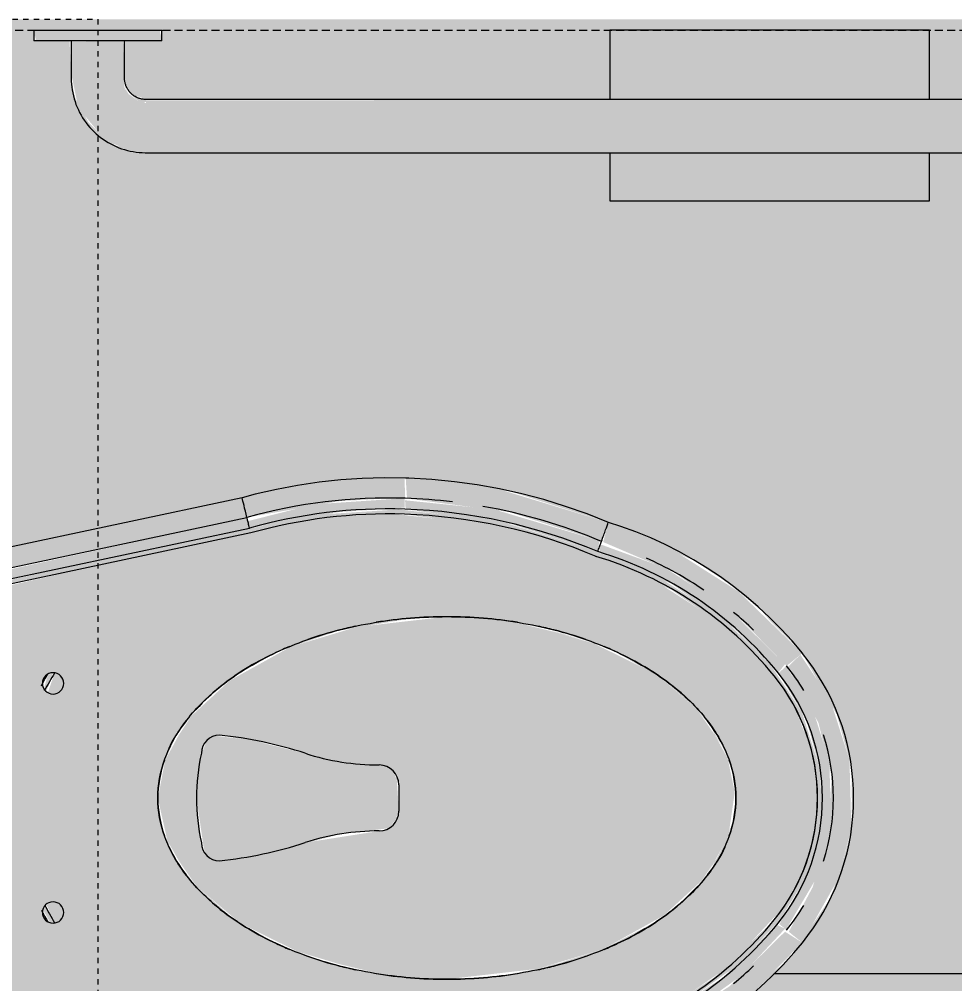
# Model space of a CAD drawing. Header units: inches. Extents: x -4294 to -464, y 9706 to 12475.
# Drawn here: x -3450.37 to -3428.44, y 11933.79 to 11956.4 of the extents above; entities that cross this region are included whole.
import ezdxf

# ---------------------------------------------------------------- set-up
doc = ezdxf.new("R2010")
doc.units = ezdxf.units.IN
doc.header["$MEASUREMENT"] = 0
doc.linetypes.add('Dash', pattern=[0.25, 0.125, -0.125])
doc.linetypes.add('Hidden', pattern=[0.28125, 0.1875, -0.09375])
for name, color, linetype, lineweight in [('0-1', 7, 'Continuous', 5), ('0-3', 90, 'Continuous', 13), ('A-ANNO-DIMS', 211, 'Continuous', 9), ('A-ANNO-DIMS-120', 211, 'Continuous', 9), ('A-AREA-PATT-5', 7, 'Continuous', 9), ('A-DETL-1', 92, 'Continuous', 9), ('A-GENM-HDLN-1', 7, 'Dash', 9), ('P-SANR-FIXT-1', 7, 'Continuous', 9), ('P-SANR-FIXT-4', 50, 'Continuous', 9), ('P-SANR-FIXT-5', 7, 'Hidden', 9), ('Q-CASE-HDLN-1', 7, 'Dash', 9), ('Q-SPCQ-1', 7, 'Continuous', 9), ('Q-SPCQ-2', 8, 'Continuous', 9)]:
    doc.layers.add(name, color=color, linetype=linetype, lineweight=lineweight)
doc.styles.add('Century Gothic', font='ufonts.com_century-gothic.ttf', dxfattribs={"height": 11.25})
doc.dimstyles.new('OD__1_8__Tol__', dxfattribs={"dimscale": 12, "dimtxt": 11.746893, "dimasz": 1.25, "dimexe": 0.9375, "dimexo": 0.625, "dimgap": 0.15625, "dimtad": 1, "dimdec": 3, "dimrnd": 0.125, "dimzin": 3, "dimdsep": 46, "dimlunit": 4, "dimtxsty": 'Century Gothic', "dimblk1": 'OBLIQUE', "dimblk2": 'OBLIQUE', "dimsah": 1, "dimcen": 0.09, "dimdle": 0.9375, "dimazin": 0, "dimtfac": 1, "dimtdec": 4, "dimtix": 1, "dimtmove": 0, "dimatfit": 3, "dimfxl": 1, "dimtvp": 1, "dimtfill": 1, "dimfrac": 2, "dimtolj": 1, "dimtzin": 0, "dimarcsym": 2})

# ---------------------------------------------------------------- blocks, each defined once
blk = doc.blocks.new('OD_CW_Upper Cabinet - OD_CW_Upper Cabinet-1867077-FLOOR PLAN - 1ST FLOOR')
at = {"layer": 'Q-CASE-HDLN-1'}
for p, q in [((0.738, -24), (0.738, -12)), ((0.738, -12), (34.738, -12))]:
    blk.add_line(p, q, dxfattribs=at)
blk = doc.blocks.new('ADA Clearances - 5ft Circle-2253126-FLOOR PLAN - 1ST FLOOR')
at = {"layer": 'A-GENM-HDLN-1'}
blk.add_circle((0, 0), 30, dxfattribs=at)
blk = doc.blocks.new('Plbg-Toilet Wall Mount FV-UH - _ALL_ADA-V109-FLOOR PLAN - 1ST FLOOR')
at = {"layer": 'P-SANR-FIXT-4'}
for points in [[(3.392, 28.513), (1.954, 29.324), (0.732, 29.665), (-0.89, 29.621), (-2.313, 29.167), (-3.358, 28.471), (-3.065, 28.166), (-1.76, 28.895), (-0.526, 29.199), (0.862, 29.144), (2.096, 28.756), (3.137, 28.198), (3.338, 28.447)], [(3.084, 28.134), (1.828, 28.875), (0.668, 29.199), (-0.852, 29.147), (-2.096, 28.756), (-3.084, 28.134), (-2.925, 27.954), (-1.852, 28.604), (-0.617, 28.945), (0.67, 28.934), (2.002, 28.513), (2.959, 27.979), (3.065, 28.11)], [(6.77, 19.194), (6.45, 21.6), (5.541, 24.282), (5.014, 25.461), (3.972, 26.921), (2.86, 27.994), (1.852, 28.604), (0.617, 28.945), (-0.67, 28.934), (-2.017, 28.504), (-3.095, 27.789), (-4.209, 26.661), (-5.194, 25.121), (-5.806, 23.617), (-6.492, 21.413), (-6.764, 19.057), (-6.638, 17.105), (-5.546, 11.88), (-4.747, 8.316), (-4.674, 8.347), (-6.576, 17.475), (-6.652, 19.19), (-6.282, 21.741), (-5.492, 24.091), (-4.88, 25.448), (-3.972, 26.755), (-2.668, 27.979), (-1.805, 28.496), (-0.529, 28.828), (0.768, 28.786), (1.182, 28.699), (2.104, 28.339), (2.86, 27.857), (4.215, 26.44), (5.067, 25.121), (5.774, 23.33), (6.365, 21.48), (6.641, 18.934), (6.514, 17.087), (5.425, 11.88), (4.672, 8.335), (4.794, 8.341), (6.694, 17.475), (6.77, 19.19)], [(-3.095, 28.148), (-3.392, 28.513), (-4.839, 27.018), (-5.843, 25.438), (-6.458, 23.966), (-5.998, 23.848), (-5.286, 25.514), (-4.157, 27.097), (-3.11, 28.134)], [(6.458, 23.966), (5.744, 25.675), (4.547, 27.371), (3.392, 28.513), (3.135, 28.11), (4.418, 26.806), (5.416, 25.249), (6.034, 23.813), (6.284, 23.903)], [(-2.934, 27.949), (-3.135, 28.11), (-4.418, 26.806), (-5.388, 25.309), (-5.946, 23.781), (-5.757, 23.758), (-5.014, 25.461), (-3.972, 26.921), (-2.972, 27.911)], [(6.015, 23.806), (5.282, 25.521), (4.176, 27.072), (3.065, 28.11), (2.972, 27.911), (4.215, 26.651), (5.194, 25.121), (5.774, 23.719), (5.998, 23.8)], [(-6.015, 23.806), (-6.458, 23.966), (-7.215, 21.48), (-7.496, 19.217), (-7.02, 19.248), (-6.704, 21.64), (-6.016, 23.804)], [(-5.774, 23.719), (-6.03, 23.758), (-6.765, 21.288), (-6.978, 19.201), (-6.767, 19.217), (-6.42, 21.694), (-5.787, 23.679)], [(-6.576, 15.495), (-6.957, 17.648), (-7.047, 19.203), (-7.495, 19.19), (-7.412, 17.282), (-7.034, 15.382), (-6.596, 15.49)], [(-6.328, 15.556), (-6.701, 17.642), (-6.807, 19.195), (-7.026, 19.19), (-6.884, 17.07), (-6.489, 15.516), (-6.373, 15.545)], [(1.474, 14.85), (1.313, 15.868), (0.841, 17.716), (0.71, 18.824), (0.539, 18.96), (0.307, 19.057), (-0.427, 19.007), (-0.636, 18.92), (-0.757, 18.712), (-1.046, 16.863), (-1.358, 15.584), (-1.459, 14.741), (-1.35, 14.552), (-0.99, 14.421), (0, 14.311), (1.188, 14.485), (1.35, 14.552), (1.459, 14.741)], [(-5.032, 8.23), (-6.576, 15.495), (-7.034, 15.382), (-5.48, 8.074), (-5.076, 8.216)], [(-4.786, 8.304), (-6.328, 15.556), (-6.576, 15.495), (-4.986, 8.244), (-4.8, 8.3)]]:
    blk.add_hatch(color=256, dxfattribs=at).paths.add_polyline_path(points, flags=0)
h = blk.add_hatch(color=256, dxfattribs=at)
h.paths.add_polyline_path([(1.675, 29.401), (0.925, 29.621), (1.492, 29.453)], flags=0)
h.paths.add_polyline_path([(0.732, 29.665), (-0.473, 29.676), (0.351, 29.665)], flags=0)
h = blk.add_hatch(color=256, dxfattribs=at)
h.paths.add_polyline_path([(6.652, 19.19), (6.365, 21.48), (5.541, 23.973), (5.002, 25.268), (3.972, 26.755), (2.668, 27.979), (1.958, 28.423), (1.022, 28.756), (0, 28.875), (-1.022, 28.756), (-2.057, 28.369), (-2.86, 27.857), (-4.067, 26.661), (-5.091, 25.064), (-5.662, 23.679), (-6.365, 21.48), (-6.646, 19.057), (-6.571, 17.37), (-5.425, 11.88), (-4.622, 8.348), (-3.445, 8.602), (-2.926, 8.67), (-0.657, 8.82), (-0.563, 8.802), (1.15, 8.806), (3.061, 8.614), (3.143, 8.611), (3.636, 8.552), (4.1, 8.488), (4.684, 8.393), (6.576, 17.475), (6.583, 17.642)], flags=0)
h.paths.add_polyline_path([(4.25, 20.181), (4.087, 18.451), (3.887, 17.475), (3.454, 16.272), (2.862, 15.215), (2.068, 14.311), (1.486, 13.849), (0.742, 13.513), (0, 13.404), (-0.742, 13.513), (-1.486, 13.849), (-2.213, 14.426), (-2.883, 15.242), (-3.454, 16.272), (-3.922, 17.642), (-4.184, 19.19), (-4.25, 20.181), (-4.087, 21.912), (-3.887, 22.888), (-3.454, 24.091), (-2.763, 25.268), (-2.063, 26.056), (-1.486, 26.514), (-0.742, 26.85), (0, 26.958), (0.742, 26.85), (1.626, 26.403), (2.213, 25.937), (2.883, 25.121), (3.54, 23.852), (3.96, 22.532), (4.164, 21.48), (4.225, 20.559)], flags=0)
h.paths.add_polyline_path([(2.935, 10.95), (2.862, 10.774), (2.685, 10.7), (2.508, 10.774), (2.435, 10.95), (2.508, 11.127), (2.685, 11.2), (2.862, 11.127), (2.926, 11.015)], flags=0)
h.paths.add_polyline_path([(-2.435, 10.95), (-2.508, 10.774), (-2.685, 10.7), (-2.862, 10.774), (-2.935, 10.95), (-2.862, 11.127), (-2.685, 11.2), (-2.508, 11.127), (-2.444, 11.015)], flags=0)
h = blk.add_hatch(color=256, dxfattribs=at)
h.paths.add_polyline_path([(2.93, 10.99), (2.862, 11.127), (2.685, 11.2), (2.508, 11.127), (2.435, 10.95), (2.508, 10.799), (2.926, 10.987)], flags=0)
h.paths.add_polyline_path([(1.88, 28.45), (1.681, 28.53), (1.852, 28.46)], flags=0)
h.paths.add_polyline_path([(0.824, 26.813), (0.657, 26.862), (0.742, 26.83)], flags=0)
h.paths.add_polyline_path([(0.768, 28.786), (0.617, 28.828), (0.633, 28.801)], flags=0)
h = blk.add_hatch(color=256, dxfattribs=at)
h.paths.add_polyline_path([(-4.709, 27.211), (-5.463, 26.142), (-4.745, 27.156)], flags=0)
h.paths.add_polyline_path([(-3.392, 28.513), (-4.423, 27.534), (-4.148, 27.765), (-3.393, 28.512)], flags=0)
h.paths.add_polyline_path([(-6.075, 24.883), (-6.284, 24.438), (-6.121, 24.776)], flags=0)
h = blk.add_hatch(color=256, dxfattribs=at)
h.paths.add_polyline_path([(5.744, 25.675), (5.002, 26.828), (5.163, 26.537), (5.56, 25.949)], flags=0)
h.paths.add_polyline_path([(4.709, 27.211), (3.887, 28.078), (4.056, 27.857), (4.611, 27.307)], flags=0)
h = blk.add_hatch(color=256, dxfattribs=at)
h.paths.add_polyline_path([(4.25, 20.181), (4.007, 22.301), (3.54, 23.852), (2.755, 25.268), (1.937, 26.157), (1.486, 26.458), (0.888, 26.784), (-0.134, 26.932), (-0.932, 26.764), (-1.486, 26.458), (-2.063, 26.056), (-2.883, 25.121), (-3.615, 23.644), (-3.887, 22.731), (-4.103, 21.833), (-4.25, 20.181), (-4.007, 18.062), (-3.54, 16.511), (-2.75, 15.089), (-1.925, 14.197), (-1.466, 13.893), (-0.882, 13.577), (0.007, 13.406), (0.999, 13.629), (1.486, 13.905), (2.067, 14.311), (2.926, 15.324), (3.595, 16.664), (3.89, 17.642), (4.103, 18.53), (4.162, 19.19)], flags=0)
h.paths.add_polyline_path([(1.474, 14.85), (1.417, 14.639), (1.263, 14.485), (0.99, 14.421), (0, 14.311), (-1.263, 14.485), (-1.417, 14.639), (-1.474, 14.85), (-1.258, 16.073), (-0.841, 17.716), (-0.71, 18.824), (-0.539, 18.995), (-0.307, 19.057), (0.427, 19.041), (0.636, 18.92), (0.757, 18.712), (1.046, 16.863), (1.358, 15.584), (1.412, 15.242)], flags=0)
h = blk.add_hatch(color=256, dxfattribs=at)
h.paths.add_polyline_path([(4.007, 22.301), (3.868, 22.942), (3.887, 22.731), (3.991, 22.36)], flags=0)
h.paths.add_polyline_path([(3.54, 23.852), (3.328, 24.318), (3.516, 23.899)], flags=0)
h.paths.add_polyline_path([(1.803, 26.263), (1.287, 26.604), (1.492, 26.454), (1.575, 26.403)], flags=0)
h.paths.add_polyline_path([(0.888, 26.784), (0.641, 26.85), (0.742, 26.813)], flags=0)
h = blk.add_hatch(color=256, dxfattribs=at)
h.paths.add_polyline_path([(-1.147, 26.667), (-1.655, 26.38), (-1.473, 26.466), (-1.157, 26.661)], flags=0)
h.paths.add_polyline_path([(-2.063, 26.056), (-2.345, 25.776), (-2.11, 26.003)], flags=0)
h.paths.add_polyline_path([(-3.693, 23.428), (-3.959, 22.539), (-3.843, 22.888), (-3.696, 23.417)], flags=0)
h.paths.add_polyline_path([(-4.103, 21.833), (-4.168, 21.417), (-4.127, 21.567)], flags=0)
h = blk.add_hatch(color=256, dxfattribs=at)
h.paths.add_polyline_path([(-6.461, 23.966), (-6.948, 22.452), (-6.471, 23.935)], flags=0)
h.paths.add_polyline_path([(-7.195, 21.64), (-7.404, 20.353), (-7.355, 20.353), (-7.2, 21.6)], flags=0)
h = blk.add_hatch(color=256, dxfattribs=at)
h.paths.add_polyline_path([(-2.435, 10.95), (-2.508, 11.127), (-2.685, 11.2), (-2.862, 11.127), (-2.925, 10.986), (-2.468, 10.825), (-2.444, 10.886)], flags=0)
h.paths.add_polyline_path([(-6.319, 22.81), (-6.349, 22.755), (-6.32, 22.804)], flags=0)
h = blk.add_hatch(color=256, dxfattribs=at)
h.paths.add_polyline_path([(2.908, 10.842), (2.694, 10.702), (2.862, 10.774), (2.901, 10.825)], flags=0)
h.paths.add_polyline_path([(0.636, 18.92), (0.427, 19.041), (0.457, 18.995), (0.539, 18.96)], flags=0)
h.paths.add_polyline_path([(-0.307, 19.057), (-0.539, 18.995), (-0.457, 18.995), (-0.345, 19.041)], flags=0)
h.paths.add_polyline_path([(-2.615, 10.711), (-2.832, 10.751), (-2.685, 10.7), (-2.62, 10.709)], flags=0)
h = blk.add_hatch(color=256, dxfattribs=at)
h.paths.add_polyline_path([(2.935, 10.95), (2.896, 10.973), (2.508, 10.774), (2.615, 10.711), (2.926, 10.886)], flags=0)
h.paths.add_polyline_path([(-2.494, 10.793), (-2.935, 10.948), (-2.87, 10.825), (-2.56, 10.734), (-2.508, 10.774)], flags=0)
at = {"layer": 'P-SANR-FIXT-1'}
for p, q in [((-0.307, 19.057), (0, 19.057)), ((0, 19.057), (0.307, 19.057)), ((-7.037, 15.381), (-5.483, 8.072)), ((-5.032, 8.23), (-6.576, 15.495)), ((-4.785, 8.298), (-6.328, 15.556)), ((-6.213, 15.584), (-4.672, 8.336)), ((-6.213, 15.584), (-4.672, 8.336))]:
    blk.add_line(p, q, dxfattribs=at)
at = {"layer": 'P-SANR-FIXT-1', "flags": 128}
for points in [[(3.394, 28.516), (3.224, 28.648), (3.048, 28.774), (2.868, 28.892), (2.683, 29.003), (2.494, 29.107), (2.301, 29.203), (2.104, 29.291), (1.904, 29.371), (1.701, 29.443), (1.495, 29.507), (1.287, 29.563), (1.076, 29.61), (0.864, 29.649), (0.651, 29.679), (0.436, 29.701), (0.221, 29.714), (0.005, 29.718), (-0.21, 29.714), (-0.426, 29.701), (-0.64, 29.68), (-0.854, 29.65), (-1.066, 29.612), (-1.276, 29.565), (-1.485, 29.51), (-1.691, 29.446), (-1.894, 29.375), (-2.095, 29.295), (-2.292, 29.207), (-2.485, 29.112), (-2.674, 29.008), (-2.859, 28.898), (-3.04, 28.78), (-3.215, 28.655), (-3.386, 28.523), (-3.394, 28.516)], [(-3.394, 28.516), (-3.681, 28.274), (-3.958, 28.02), (-4.225, 27.756), (-4.481, 27.481), (-4.725, 27.196), (-4.959, 26.902), (-5.18, 26.598), (-5.389, 26.286), (-5.585, 25.966), (-5.768, 25.638), (-5.938, 25.303), (-6.095, 24.962), (-6.237, 24.615), (-6.366, 24.262), (-6.461, 23.968)], [(6.461, 23.968), (6.344, 24.324), (6.213, 24.676), (6.068, 25.023), (5.909, 25.363), (5.737, 25.697), (5.551, 26.023), (5.353, 26.342), (5.142, 26.652), (4.918, 26.954), (4.683, 27.247), (4.436, 27.53), (4.179, 27.803), (3.91, 28.066), (3.631, 28.317), (3.394, 28.516)], [(-6.461, 23.968), (-6.659, 23.471), (-6.836, 22.966), (-6.993, 22.455), (-7.13, 21.938), (-7.245, 21.416), (-7.34, 20.89), (-7.414, 20.36), (-7.466, 19.828), (-7.497, 19.294), (-7.5, 19.218)], [(-7.5, 19.218), (-7.506, 18.709), (-7.492, 18.2), (-7.458, 17.693), (-7.403, 17.187), (-7.328, 16.684), (-7.233, 16.184), (-7.119, 15.688), (-7.037, 15.381)]]:
    blk.add_lwpolyline(points, dxfattribs=at)
at = {"layer": 'P-SANR-FIXT-1'}
for centre, radius, start, end in [((0, 24.327), 4.917, 72.4596, 107.5404), ((0, 24.327), 4.661, 50.983, 129.017), ((0.015, 24.308), 4.567, 90.1932, 129.017), ((0, 24.327), 4.543, 50.983, 129.017), ((-0.015, 24.308), 4.567, 50.983, 89.8068), ((0, 24.327), 4.917, 120.8303, 129.017), ((0, 24.327), 4.917, 50.983, 59.1697), ((2.517, 21.221), 8.659, 129.017, 163.2344), ((2.517, 21.221), 8.54, 129.017, 163.2775), ((2.517, 21.221), 8.54, 129.017, 163.2775), ((-2.517, 21.221), 8.54, 16.7225, 50.983), ((-2.517, 21.221), 8.54, 16.7225, 50.983), ((-2.517, 21.221), 8.659, 16.7656, 50.983), ((2.517, 21.221), 8.915, 136.3594, 140.393), ((-2.517, 21.221), 8.915, 39.607, 43.6406), ((2.517, 21.221), 8.915, 146.0149, 155.8921), ((5.862, 18.785), 12.895, 157.0821, 169.9863), ((5.862, 18.785), 12.639, 157.0205, 178.1438), ((5.862, 18.785), 12.521, 156.9911, 178.1438), ((5.862, 18.785), 12.521, 156.9911, 178.1438), ((5.862, 18.785), 12.895, 173.2025, 178.1438), ((5.213, 18.806), 12.245, 178.1438, 195.6871), ((5.213, 18.806), 11.989, 178.1438, 195.7263), ((5.213, 18.806), 11.871, 178.1438, 195.7448), ((5.213, 18.806), 11.871, 178.1438, 195.7448), ((-0.307, 18.591), 0.466, 90, 180), ((0.307, 18.591), 0.466, 0, 90), ((-6.366, 18.591), 5.593, 342, 360), ((6.366, 18.591), 5.593, 180, 198), ((8.312, 13.822), 9.84, 162, 174), ((-8.312, 13.822), 9.84, 6, 18), ((-1.051, 14.85), 0.422, 180, 270), ((1.051, 14.85), 0.422, 270, 360), ((0, 19.079), 4.768, 257.2614, 282.7386), ((-2.685, 10.95), 0.25, 90, 180), ((-2.685, 10.95), 0.25, 360, 90), ((2.685, 10.95), 0.25, 90, 180), ((2.685, 10.95), 0.25, 0, 90), ((-2.685, 10.95), 0.25, 180, 270), ((-2.685, 10.95), 0.25, 270, 0), ((2.685, 10.95), 0.25, 180, 270), ((2.685, 10.95), 0.25, 270, 360)]:
    blk.add_arc(centre, radius, start, end, dxfattribs=at)
for points in [[(0, 13.404), (-0.304, 13.404), (-0.912, 13.511), (-1.834, 14.022), (-2.708, 14.909), (-3.449, 16.141), (-3.983, 17.643), (-4.262, 19.316), (-4.262, 21.047), (-3.983, 22.72), (-3.449, 24.222), (-2.708, 25.454), (-1.834, 26.341), (-0.912, 26.851), (-0.304, 26.958), (0, 26.958)], [(0, 26.958), (-0.295, 26.958), (-0.59, 26.908), (-0.887, 26.803)], [(0.887, 26.803), (0.59, 26.908), (0.295, 26.958), (0, 26.958)], [(0, 26.958), (0.304, 26.958), (0.912, 26.851), (1.834, 26.341), (2.708, 25.454), (3.449, 24.222), (3.983, 22.72), (4.262, 21.047), (4.262, 19.316), (3.983, 17.643), (3.449, 16.141), (2.708, 14.909), (1.834, 14.022), (0.912, 13.511), (0.304, 13.404), (0, 13.404)], [(-1.149, 26.696), (-1.369, 26.593), (-1.59, 26.46), (-1.806, 26.294)], [(1.806, 26.294), (1.59, 26.46), (1.369, 26.612), (1.149, 26.71)], [(-6.458, 23.966), (-6.461, 23.967), (-6.462, 23.968), (-6.461, 23.967)], [(-6.015, 23.806), (-6.12, 23.844), (-6.299, 23.909), (-6.416, 23.951), (-6.458, 23.966)], [(-7.034, 15.382), (-7.037, 15.381), (-7.038, 15.381), (-7.037, 15.381)], [(-6.576, 15.495), (-6.685, 15.468), (-6.87, 15.422), (-6.99, 15.393), (-7.034, 15.382)], [(-1.806, 14.069), (-1.59, 13.903), (-1.369, 13.751), (-1.149, 13.653)], [(1.149, 13.667), (1.369, 13.77), (1.59, 13.903), (1.806, 14.069)], [(-0.887, 13.56), (-0.59, 13.455), (-0.295, 13.404), (0, 13.404)], [(0, 13.404), (0.295, 13.404), (0.59, 13.455), (0.887, 13.56)], [(-2.925, 10.986), (-2.789, 10.903), (-2.653, 10.82), (-2.513, 10.742)], [(2.51, 10.753), (2.651, 10.825), (2.789, 10.903), (2.925, 10.986)], [(-2.631, 10.675), (-2.727, 10.725), (-2.821, 10.778), (-2.913, 10.833)], [(2.631, 10.675), (2.726, 10.725), (2.82, 10.778), (2.913, 10.832)]]:
    blk.add_open_spline(points, degree=3, dxfattribs=at)
for points, knots in [([(-2.068, 26.075), (-2.282, 25.88), (-2.775, 25.342), (-3.257, 24.541), (-3.507, 23.972), (-3.551, 23.866)], [0.5489933, 0.5489933, 0.5489933, 0.5489933, 0.7249829, 0.9666439, 1.0203919, 1.0203919, 1.0203919, 1.0203919]), ([(3.551, 23.866), (3.507, 23.972), (3.257, 24.541), (2.776, 25.351), (2.282, 25.868), (2.068, 26.065)], [5.2627935, 5.2627935, 5.2627935, 5.2627935, 5.3165414, 5.5582024, 5.734192, 5.734192, 5.734192, 5.734192]), ([(-5.774, 23.719), (-5.793, 23.726), (-5.831, 23.739), (-5.902, 23.765), (-5.977, 23.792), (-6.008, 23.804), (-6.015, 23.806)], [-1, -1, -1, -1, -0.833333, -0.666667, -0.333333, 0, 0, 0, 0]), ([(-3.712, 23.443), (-3.798, 23.201), (-3.911, 22.829), (-4.001, 22.442), (-4.028, 22.315)], [1.0904127, 1.0904127, 1.0904127, 1.0904127, 1.2083049, 1.2648629, 1.2648629, 1.2648629, 1.2648629]), ([(4.028, 22.315), (4.001, 22.442), (3.911, 22.829), (3.798, 23.2), (3.712, 23.442)], [5.0183224, 5.0183224, 5.0183224, 5.0183224, 5.0748804, 5.1927726, 5.1927726, 5.1927726, 5.1927726]), ([(-4.118, 21.837), (-4.16, 21.574), (-4.262, 20.744), (-4.261, 19.619), (-4.161, 18.789), (-4.118, 18.526)], [1.3352074, 1.3352074, 1.3352074, 1.3352074, 1.4499658, 1.6916268, 1.8063853, 1.8063853, 1.8063853, 1.8063853]), ([(4.118, 18.526), (4.16, 18.789), (4.262, 19.619), (4.261, 20.744), (4.161, 21.574), (4.118, 21.837)], [4.4768, 4.4768, 4.4768, 4.4768, 4.5915585, 4.8332195, 4.9479779, 4.9479779, 4.9479779, 4.9479779]), ([(-4.028, 18.048), (-4.001, 17.921), (-3.911, 17.534), (-3.798, 17.163), (-3.712, 16.92)], [1.8767298, 1.8767298, 1.8767298, 1.8767298, 1.9332878, 2.0511799, 2.0511799, 2.0511799, 2.0511799]), ([(3.712, 16.919), (3.798, 17.162), (3.911, 17.534), (4.001, 17.921), (4.028, 18.048)], [4.2320054, 4.2320054, 4.2320054, 4.2320054, 4.3498975, 4.4064555, 4.4064555, 4.4064555, 4.4064555]), ([(-3.551, 16.496), (-3.507, 16.391), (-3.257, 15.822), (-2.776, 15.012), (-2.282, 14.494), (-2.068, 14.297)], [2.1212008, 2.1212008, 2.1212008, 2.1212008, 2.1749488, 2.4166097, 2.5925993, 2.5925993, 2.5925993, 2.5925993]), ([(2.068, 14.288), (2.282, 14.482), (2.775, 15.02), (3.257, 15.821), (3.507, 16.391), (3.551, 16.496)], [3.690586, 3.690586, 3.690586, 3.690586, 3.8665756, 4.1082365, 4.1619845, 4.1619845, 4.1619845, 4.1619845]), ([(-6.328, 15.556), (-6.347, 15.551), (-6.386, 15.542), (-6.442, 15.528), (-6.491, 15.516), (-6.545, 15.502), (-6.569, 15.496), (-6.576, 15.495)], [0, 0, 0, 0, 0.166667, 0.333333, 0.5, 0.666667, 1, 1, 1, 1])]:
    blk.add_open_spline(points, degree=3, knots=knots, dxfattribs=at)
at = {"layer": 'P-SANR-FIXT-5'}
blk.add_line((-18, 0), (-18, 66), dxfattribs=at)
blk = doc.blocks.new('Seqm-Sanitary Napkin Disp-UH-3D - Seqm-Sanitary Napkin Disp-UH-3D-2253634-FLOOR PLAN - 1ST FLOOR')
at = {"layer": 'Q-SPCQ-2'}
h = blk.add_hatch(color=256, dxfattribs=at)
h.paths.add_polyline_path([(-3.75, -4), (3.75, -4), (3.75, -2.875), (-3.75, -2.875)], flags=0)
h.paths.add_polyline_path([(-2.343, -1.625), (3.75, -1.625), (3.75, 0), (-3.75, 0), (-3.75, -1.625)], flags=0)
at = {"layer": 'Q-SPCQ-1'}
for p, q in [((3.75, 0), (-3.75, 0)), ((-3.75, 0), (-3.75, -1.631)), ((3.75, -1.635), (3.75, 0)), ((-3.75, -2.875), (-3.75, -4)), ((3.75, -4), (3.75, -2.875)), ((-3.75, -4), (3.75, -4))]:
    blk.add_line(p, q, dxfattribs=at)
blk = doc.blocks.new('Seqm-Grab Bar - 42_-2253639-FLOOR PLAN - 1ST FLOOR')
at = {"layer": 'Q-SPCQ-2'}
for points in [[(-2498.46, 11591.614), (-2498.424, 11591.614), (-2498.424, 11591.864), (-2499.924, 11591.864), (-2499.873, 11591.614), (-2498.585, 11591.614)], [(-2497.363, 11591.614), (-2496.924, 11591.614), (-2496.975, 11591.864), (-2498.424, 11591.864), (-2498.424, 11591.614), (-2497.674, 11591.614)], [(-2498.424, 11590.739), (-2497.799, 11590.739), (-2497.834, 11591.614), (-2499.049, 11591.591), (-2499.027, 11590.739), (-2498.585, 11590.739)]]:
    blk.add_hatch(color=256, dxfattribs=at).paths.add_polyline_path(points, flags=0)
h = blk.add_hatch(color=256, dxfattribs=at)
h.paths.add_polyline_path([(-2497.76, 11590.52), (-2497.708, 11590.52), (-2497.785, 11590.66)], flags=0)
h.paths.add_polyline_path([(-2497.798, 11590.469), (-2497.721, 11590.469), (-2497.785, 11590.487)], flags=0)
h.paths.add_polyline_path([(-2497.299, 11589.011), (-2497.299, 11590.156), (-2497.453, 11590.183), (-2497.7, 11590.364), (-2497.802, 11590.52), (-2497.82, 11590.739), (-2499.027, 11590.739), (-2498.88, 11590.033), (-2498.249, 11589.284), (-2497.857, 11589.114), (-2497.422, 11589.027)], flags=0)
h = blk.add_hatch(color=256, dxfattribs=at)
h.paths.add_polyline_path([(-2464.343, 11588.989), (-2457.549, 11589.011), (-2457.549, 11590.239), (-2469.824, 11590.218), (-2469.91, 11589.572), (-2469.924, 11589.569), (-2469.949, 11589.388), (-2469.903, 11589.374), (-2469.903, 11589.329), (-2470.075, 11589.123), (-2470.319, 11589.062), (-2470.772, 11589.123), (-2470.984, 11589.371), (-2470.988, 11589.614), (-2471.018, 11590.09), (-2471.037, 11590.239), (-2497.299, 11590.218), (-2497.299, 11588.989), (-2470.262, 11588.989)], flags=0)
h.paths.add_polyline_path([(-2470.424, 11588.989), (-2470.529, 11589.031), (-2470.386, 11589.056), (-2470.372, 11588.996)], flags=0)
h.paths.add_polyline_path([(-2470.229, 11589.056), (-2470.445, 11589.214), (-2470.549, 11589.157), (-2470.319, 11589.099), (-2470.262, 11589.072)], flags=0)
h.paths.add_polyline_path([(-2470.192, 11589.174), (-2470.083, 11589.237), (-2470.149, 11589.302), (-2470.178, 11589.214)], flags=0)
h.paths.add_polyline_path([(-2470.732, 11589.196), (-2470.714, 11589.288), (-2470.753, 11589.245), (-2470.74, 11589.215)], flags=0)
h.paths.add_polyline_path([(-2469.91, 11589.857), (-2469.851, 11590.097), (-2469.885, 11590.056), (-2469.909, 11589.864)], flags=0)
at = {"layer": 'Q-SPCQ-1'}
for p, q in [((-2499.924, 11591.864), (-2499.924, 11591.614)), ((-2499.924, 11591.864), (-2498.424, 11591.864)), ((-2498.424, 11591.864), (-2496.924, 11591.864)), ((-2496.924, 11591.614), (-2496.924, 11591.864)), ((-2498.424, 11591.614), (-2499.924, 11591.614)), ((-2499.049, 11591.614), (-2499.049, 11590.739)), ((-2496.924, 11591.614), (-2498.424, 11591.614)), ((-2497.799, 11590.739), (-2497.799, 11591.614)), ((-2471.03, 11590.239), (-2497.299, 11590.239)), ((-2497.299, 11588.989), (-2457.549, 11588.989))]:
    blk.add_line(p, q, dxfattribs=at)
at = {"layer": 'Q-SPCQ-1', "flags": 128}
for points in [[(-2499.049, 11590.739), (-2499.047, 11590.669), (-2499.043, 11590.6), (-2499.036, 11590.53), (-2499.026, 11590.461), (-2499.014, 11590.392), (-2498.999, 11590.323), (-2498.981, 11590.256), (-2498.96, 11590.189), (-2498.937, 11590.123), (-2498.911, 11590.058), (-2498.882, 11589.994), (-2498.851, 11589.931), (-2498.817, 11589.87), (-2498.781, 11589.81), (-2498.743, 11589.751), (-2498.702, 11589.694), (-2498.659, 11589.639), (-2498.614, 11589.585), (-2498.567, 11589.534), (-2498.518, 11589.484), (-2498.467, 11589.436), (-2498.414, 11589.391), (-2498.359, 11589.347), (-2498.302, 11589.306), (-2498.244, 11589.267), (-2498.185, 11589.23), (-2498.124, 11589.196), (-2498.061, 11589.164), (-2497.998, 11589.135), (-2497.933, 11589.108), (-2497.867, 11589.084), (-2497.8, 11589.063), (-2497.733, 11589.044), (-2497.665, 11589.028), (-2497.596, 11589.015), (-2497.527, 11589.004), (-2497.457, 11588.997), (-2497.388, 11588.992), (-2497.318, 11588.989), (-2497.299, 11588.989)], [(-2497.299, 11590.239), (-2497.319, 11590.24), (-2497.339, 11590.241), (-2497.359, 11590.243), (-2497.378, 11590.246), (-2497.398, 11590.249), (-2497.418, 11590.254), (-2497.437, 11590.259), (-2497.456, 11590.265), (-2497.475, 11590.271), (-2497.493, 11590.279), (-2497.512, 11590.287), (-2497.53, 11590.296), (-2497.547, 11590.305), (-2497.564, 11590.316), (-2497.581, 11590.327), (-2497.597, 11590.338), (-2497.613, 11590.351), (-2497.628, 11590.363), (-2497.643, 11590.377), (-2497.657, 11590.391), (-2497.671, 11590.406), (-2497.684, 11590.421), (-2497.697, 11590.436), (-2497.708, 11590.453), (-2497.719, 11590.469), (-2497.73, 11590.486), (-2497.74, 11590.504), (-2497.749, 11590.522), (-2497.757, 11590.54), (-2497.765, 11590.558), (-2497.772, 11590.577), (-2497.778, 11590.596), (-2497.783, 11590.615), (-2497.788, 11590.635), (-2497.791, 11590.654), (-2497.794, 11590.674), (-2497.797, 11590.694), (-2497.798, 11590.714), (-2497.799, 11590.734), (-2497.799, 11590.739)]]:
    blk.add_lwpolyline(points, dxfattribs=at)
blk = doc.blocks.new('CTR - 1st Phase - Unit Layouts_rvt-1-FLOOR PLAN - 1ST FLOOR')
at = {"layer": 'A-DETL-1'}
blk.add_line((-3432.678, 11934.031), (-3398.524, 11934.031), dxfattribs=at)
at = {"layer": '0-3'}
for name, p, rotation in [('OD_CW_Upper Cabinet - OD_CW_Upper Cabinet-1867077-FLOOR PLAN - 1ST FLOOR', (-3436.524, 11957.14), 270.0000000000122), ('Plbg-Toilet Wall Mount FV-UH - _ALL_ADA-V109-FLOOR PLAN - 1ST FLOOR', (-3460.524, 11938.148), 270.0000000000001), ('ADA Clearances - 5ft Circle-2253126-FLOOR PLAN - 1ST FLOOR', (-3402.924, 11912.639), 180)]:
    blk.add_blockref(name, p, dxfattribs=dict(at, rotation=rotation))
for name, p in [('Seqm-Grab Bar - 42_-2253639-FLOOR PLAN - 1ST FLOOR', (-950.1, 364.284)), ('Seqm-Sanitary Napkin Disp-UH-3D - Seqm-Sanitary Napkin Disp-UH-3D-2253634-FLOOR PLAN - 1ST FLOOR', (-3432.774, 11956.148))]:
    blk.add_blockref(name, p, dxfattribs=at)
blk = doc.blocks.new('DIMBLOCK30-FLOOR PLAN - 1ST FLOOR')
at = {"layer": 'A-ANNO-DIMS-120'}
for p, q in [((-4038.484, 11778.989), (-4038.484, 12097.439)), ((-2525.911, 12086.189), (-4049.734, 12086.189)), ((-4038.484, 12086.189), (-2525.911, 12086.189)), ((-3756.411, 11778.989), (-4049.734, 11778.989)), ((-4038.484, 11778.989), (-3756.411, 11778.989))]:
    blk.add_line(p, q, dxfattribs=at)
at = {"layer": 'A-ANNO-DIMS-120', "lineweight": 50}
for p, q in [((-4038.484, 12086.189), (-4045.984, 12093.689)), ((-4038.484, 12086.189), (-4030.984, 12078.689)), ((-4038.484, 11778.989), (-4045.984, 11786.489)), ((-4038.484, 11778.989), (-4030.984, 11771.489))]:
    blk.add_line(p, q, dxfattribs=at)
at = {"layer": 'A-ANNO-DIMS-120', "color": 0, "insert": (-4054.779, 11894.179), "char_height": 11.25, "width": 92.18514, "attachment_point": 1, "rotation": 90, "line_spacing_factor": 0.984502, "style": 'Century Gothic', "bg_fill": 3, "box_fill_scale": 1.25, "bg_fill_color": 256, "bg_fill_true_color": 13158600, "bg_fill_transparency": 0}
blk.add_mtext('25\' - 7 1/4"', dxfattribs=at)
blk = doc.blocks.new('_Oblique')
at = {"color": 0, "linetype": 'ByBlock', "lineweight": -2}
blk.add_line((-0.5, -0.5), (0.5, 0.5), dxfattribs=at)

msp = doc.modelspace()

# ---------------------------------------------------------------- hatches: boundary and pattern name
at = {"layer": 'A-AREA-PATT-5'}
h = msp.add_hatch(color=256, dxfattribs=at)
h.paths.add_polyline_path([(-3339.5149, 11840.1519), (-3307.2487, 11840.1519), (-3307.2487, 11870.8523), (-3311.5112, 11870.8523), (-3311.5112, 11870.1023), (-3314.0112, 11870.1023), (-3314.0112, 11870.8523), (-3314.2612, 11870.8523), (-3314.2612, 11874.2273), (-3349.2612, 11874.2273), (-3349.2612, 11872.8523), (-3386.2612, 11872.8523), (-3386.2612, 11870.8523), (-3386.5112, 11870.8523), (-3386.5112, 11870.1023), (-3389.0112, 11870.1023), (-3389.0112, 11870.8523), (-3394.5237, 11870.8523), (-3394.5237, 11840.1519), (-3341.5389, 11840.1519)], flags=0)
h.paths.add_polyline_path([(-3240.2697, 11840.1519), (-3204.5197, 11840.1519), (-3204.5197, 11842.1519), (-3240.2697, 11842.1519)], flags=0)
h.paths.add_polyline_path([(-3382.1943, 11841.2273), (-3391.0237, 11841.2273), (-3391.0237, 11867.2273), (-3366.0237, 11867.2273), (-3366.0237, 11841.2273)], flags=0)
h.paths.add_polyline_path([(-3457.9361, 11949.8836), (-3457.9361, 11949.7757), (-3457.9142, 11949.8221)], flags=0)
h.paths.add_polyline_path([(-3454.8074, 11946.7142), (-3454.7825, 11946.6467), (-3454.8028, 11946.7103)], flags=0)
h.paths.add_polyline_path([(-3441.3062, 11930.6494), (-3441.5898, 11930.6642), (-3441.3123, 11930.6496)], flags=0)
h.paths.add_polyline_path([(-3297.4987, 11861.1519), (-3263.8737, 11861.1519), (-3263.8737, 11861.2144), (-3263.2487, 11861.2144), (-3263.2487, 11863.1519), (-3261.2487, 11863.1519), (-3261.2487, 11864.1519), (-3240.2697, 11864.1519), (-3240.2697, 11872.1519), (-3204.5197, 11872.1519), (-3204.5197, 11864.1519), (-3164.1237, 11864.1519), (-3164.1237, 11918.1519), (-3240.2697, 11918.1519), (-3240.2697, 11952.1519), (-3140.1237, 11952.1519), (-3140.1237, 11991.6791), (-3156.2487, 11991.6791), (-3156.2487, 12009.6791), (-3152.2487, 12009.6791), (-3152.2487, 12045.6791), (-3156.2487, 12045.6791), (-3156.2487, 12063.6791), (-3140.1237, 12063.6791), (-3140.1237, 12080.0644), (-3302.4987, 12080.0644), (-3302.4987, 12012.6179), (-3307.2487, 12012.6179), (-3307.2487, 12047.7894), (-3319.2012, 12047.7894), (-3319.2012, 12052.5394), (-3307.2487, 12052.5394), (-3307.2487, 12080.0644), (-3350.4987, 12080.0644), (-3350.4987, 12052.5394), (-3349.2012, 12052.5394), (-3349.2012, 12047.7894), (-3355.2487, 12047.7894), (-3355.2487, 12080.0644), (-3460.5237, 12080.0644), (-3460.5237, 11961.1523), (-3391.7737, 11961.1523), (-3391.7737, 11956.4023), (-3460.5237, 11956.4023), (-3460.5237, 11951.6482), (-3460.2737, 11951.5971), (-3460.2737, 11950.7732), (-3459.3987, 11950.7519), (-3458.6921, 11950.6043), (-3458.3841, 11950.3922), (-3458.0513, 11950.0595), (-3457.7826, 11949.6115), (-3457.7213, 11949.4049), (-3457.6487, 11949.0232), (-3457.6487, 11946.7415), (-3454.7794, 11946.6948), (-3454.1955, 11946.2272), (-3453.656, 11945.6914), (-3453.1062, 11944.9744), (-3453.0763, 11944.8659), (-3452.8561, 11944.4601), (-3452.6843, 11944.1211), (-3452.5404, 11943.7724), (-3452.4512, 11943.6313), (-3443.1534, 11945.5637), (-3441.2027, 11945.6318), (-3438.8674, 11945.3382), (-3436.5562, 11944.6059), (-3434.5276, 11943.7024), (-3433.6956, 11943.15), (-3432.8711, 11942.4548), (-3432.0087, 11941.537), (-3431.2001, 11940.1018), (-3430.8588, 11938.8797), (-3430.8424, 11937.7972), (-3430.9031, 11937.223), (-3431.151, 11936.3707), (-3431.3568, 11935.7916), (-3432.2011, 11934.5398), (-3432.9899, 11933.7253), (-3433.8185, 11933.064), (-3434.956, 11932.359), (-3436.9853, 11931.5546), (-3439.2398, 11930.883), (-3441.4183, 11930.6517), (-3443.2416, 11930.7367), (-3449.4482, 11932.0268), (-3452.4699, 11932.6175), (-3452.4699, 11932.5628), (-3453.5654, 11930.5596), (-3453.6653, 11930.5824), (-3454.0176, 11930.2105), (-3454.5851, 11929.7413), (-3454.8265, 11929.5549), (-3457.6487, 11929.5549), (-3457.6487, 11920.1482), (-3436.5237, 11920.1482), (-3436.5237, 11870.8523), (-3460.5237, 11870.8523), (-3460.5237, 11870.1519), (-3400.5237, 11870.1519), (-3400.5237, 11875.6023), (-3389.0112, 11875.6023), (-3389.0112, 11876.3523), (-3386.5112, 11876.3523), (-3386.5112, 11875.6023), (-3386.2612, 11875.6023), (-3386.2612, 11874.2273), (-3351.2612, 11874.2273), (-3351.2612, 11875.6023), (-3314.0112, 11875.6023), (-3314.0112, 11876.3523), (-3311.5112, 11876.3523), (-3311.5112, 11875.6023), (-3307.2487, 11875.6023), (-3307.2487, 11889.0273), (-3302.4987, 11889.0273), (-3302.4987, 11864.1519), (-3301.2487, 11864.1519), (-3301.2487, 11863.1519), (-3299.2487, 11863.1519), (-3299.2487, 11861.2144), (-3298.6237, 11861.2144), (-3298.6237, 11861.1519), (-3298.1682, 11861.1519)], flags=0)
h.paths.add_polyline_path([(-3298.2323, 11863.1519), (-3299.2487, 11863.1519), (-3299.2487, 11899.1519), (-3297.4987, 11899.1519), (-3297.4987, 11863.1519), (-3298.1682, 11863.1519)], flags=0)
h.paths.add_polyline_path([(-3460.5237, 11920.1482), (-3458.8987, 11920.1482), (-3458.8987, 11929.5549), (-3459.5237, 11929.5904), (-3459.4882, 11946.7415), (-3458.8987, 11946.7415), (-3458.9126, 11949.308), (-3459.1741, 11949.5452), (-3459.211, 11949.607), (-3459.2444, 11949.628), (-3459.3987, 11949.607), (-3459.3987, 11949.5232), (-3460.2737, 11949.4842), (-3460.2737, 11948.6482), (-3460.5237, 11948.6482), (-3460.5237, 11925.57)], flags=0)
h.paths.add_polyline_path([(-3307.2487, 11925.0273), (-3307.2487, 11927.6523), (-3311.6237, 11927.6523), (-3311.6237, 11932.4023), (-3307.2487, 11932.4023), (-3307.2487, 11956.4023), (-3350.5737, 11956.4023), (-3350.5737, 11932.4023), (-3347.6237, 11932.4023), (-3347.6237, 11927.6523), (-3355.3237, 11927.6523), (-3355.3237, 11956.4023), (-3357.7737, 11956.4023), (-3357.7737, 11961.1523), (-3307.2487, 11961.1523), (-3307.2487, 11976.6179), (-3302.4987, 11976.6179), (-3302.4987, 11925.0273), (-3306.6237, 11925.0273)], flags=0)
h.paths.add_polyline_path([(-3444.167, 11930.9207), (-3444.5907, 11930.9888), (-3444.3082, 11930.9483)], flags=0)
h.paths.add_polyline_path([(-3458.9371, 11949.2429), (-3458.9532, 11949.3349), (-3458.9126, 11949.2758), (-3458.9335, 11949.2478)], flags=0)
h.paths.add_polyline_path([(-3448.8614, 11954.1629), (-3448.8614, 11954.2707), (-3448.8784, 11954.2107)], flags=0)
h.paths.add_polyline_path([(-3406.7884, 11953.5606), (-3406.8963, 11953.5606), (-3406.8499, 11953.5386)], flags=0)
h.paths.add_polyline_path([(-3427.7737, 11950.1482), (-3427.7737, 11953.2732), (-3429.0237, 11953.2732), (-3429.0237, 11952.1482), (-3436.5237, 11952.1482), (-3436.5237, 11953.2732), (-3447.3987, 11953.2945), (-3448.1053, 11953.4421), (-3448.4133, 11953.6542), (-3448.7462, 11953.987), (-3449.0414, 11954.5241), (-3449.0762, 11954.6416), (-3449.1487, 11955.0232), (-3449.1878, 11955.8982), (-3450.0237, 11955.8982), (-3449.9726, 11956.1482), (-3447.0237, 11956.1482), (-3447.0748, 11955.8982), (-3447.8987, 11955.8982), (-3447.8849, 11954.9898), (-3447.7893, 11954.6697), (-3447.5546, 11954.4661), (-3447.5531, 11954.4184), (-3447.3987, 11954.4661), (-3447.3987, 11954.5232), (-3436.5237, 11954.5232), (-3436.5237, 11956.1482), (-3429.0237, 11956.1482), (-3429.0237, 11954.5232), (-3427.7737, 11954.5232), (-3427.7737, 11956.1482), (-3404.8987, 11956.1482), (-3404.8987, 11954.1482), (-3406.1544, 11954.1482), (-3406.2798, 11954.0086), (-3406.6125, 11953.6758), (-3407.0604, 11953.4071), (-3407.3461, 11953.3351), (-3407.6487, 11953.2732), (-3421.7737, 11953.2732), (-3421.7737, 11950.1482), (-3422.2082, 11950.1482)], flags=0)
h.paths.add_polyline_path([(-3421.1373, 11954.5232), (-3421.1299, 11954.5232), (-3421.1878, 11955.8982), (-3421.7737, 11955.8982), (-3421.7737, 11954.5232), (-3421.1552, 11954.5232)], flags=0)
h.paths.add_polyline_path([(-3447.3987, 11954.5232), (-3447.6233, 11954.587), (-3447.5531, 11954.5872), (-3447.4306, 11954.5364)], flags=0)
h.paths.add_polyline_path([(-3447.8982, 11954.7528), (-3447.8603, 11954.8036), (-3447.8987, 11954.7589)], flags=0)
h.paths.add_polyline_path([(-3442.4038, 11976.2205), (-3459.6487, 11976.2205), (-3459.6487, 11994.2205), (-3441.6487, 11994.2205), (-3441.6487, 11976.2205)], flags=0)
h.paths.add_polyline_path([(-3240.2697, 11989.1894), (-3247.2487, 11989.1894), (-3247.2487, 12073.1894), (-3212.2487, 12073.1894), (-3212.2487, 12067.1894), (-3211.2487, 12067.1894), (-3211.2487, 11995.1894), (-3212.2487, 11995.1894), (-3212.2487, 11989.1894), (-3239.7487, 11989.1894)], flags=0)
h.paths.add_polyline_path([(-3459.6487, 11997.1523), (-3459.6487, 12057.1523), (-3380.6487, 12057.1523), (-3380.6487, 11997.1523), (-3449.7727, 11997.1523)], flags=0)
h.paths.add_polyline_path([(-3186.757, 11998.1894), (-3196.2487, 11998.1894), (-3196.2487, 12058.1894), (-3166.2487, 12058.1894), (-3166.2487, 11998.1894), (-3178.1068, 11998.1894)], flags=0)
h.paths.add_polyline_path([(-3322.0137, 12053.9394), (-3322.1884, 12053.9394), (-3322.1884, 12054.4394), (-3338.4597, 12054.4394), (-3338.4847, 12053.9394), (-3338.9427, 12053.9394), (-3338.9427, 12054.4394), (-3348.4512, 12054.4394), (-3348.4512, 12079.6894), (-3320.4512, 12079.6894), (-3320.4512, 12054.4394), (-3321.464, 12054.4394), (-3321.5014, 12053.9394), (-3321.9232, 12053.9394)], flags=0)
h.paths.add_polyline_path([(-3459.6487, 12060.1523), (-3459.6487, 12078.1523), (-3441.6487, 12078.1523), (-3441.6487, 12060.1523), (-3449.7727, 12060.1523)], flags=0)

# ---------------------------------------------------------------- block references
at = {"layer": '0-1'}
msp.add_blockref('CTR - 1st Phase - Unit Layouts_rvt-1-FLOOR PLAN - 1ST FLOOR', (0, 0), dxfattribs=at)

# ---------------------------------------------------------------- next in the draw order: dimensions: what is measured, and where the dimension line sits
at = {"layer": 'A-ANNO-DIMS'}
dim = msp.add_linear_dim(base=(-4038.4843, 12086.1894), p1=(-3748.9112, 11778.9894), p2=(-2518.4112, 12086.1894), angle=90, dimstyle='OD__1_8__Tol__', override={"dimpost": '<>', "dimfxl": 1268.267357}, dxfattribs=at)
dim.commit()
dim.dimension.update_dxf_attribs({"geometry": 'DIMBLOCK30-FLOOR PLAN - 1ST FLOOR', "text_midpoint": (-4046.8906, 11932.5894)})

doc.saveas('drawing.dxf')
